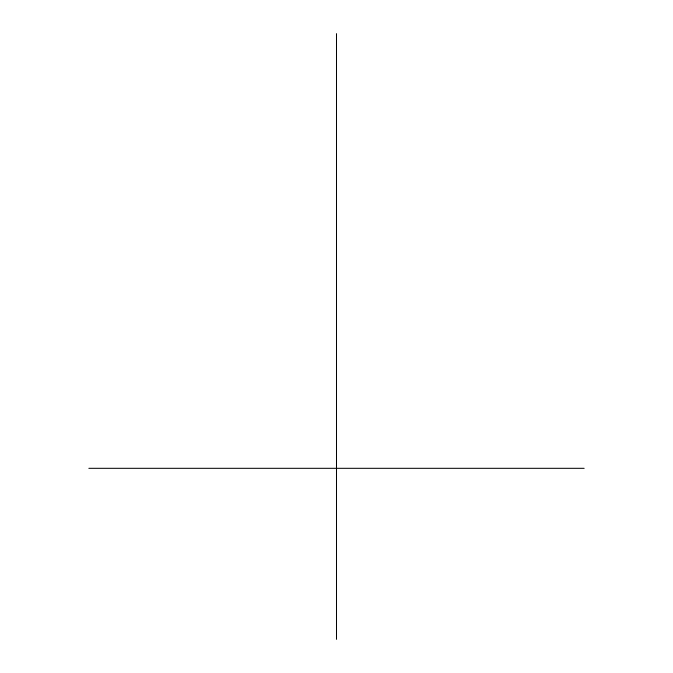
<?xml version="1.0" encoding="UTF-8"?>
<svg xmlns="http://www.w3.org/2000/svg" width="673" height="673" viewBox="0 0 673 673"><rect width="100%" height="100%" fill="white"/><g stroke="black" fill="none" stroke-linecap="round" stroke-linejoin="round"><path stroke-width="1.01" d="M88.844 468.315L584.156 468.315M336.5 33.65L336.5 639.35"/></g></svg>
